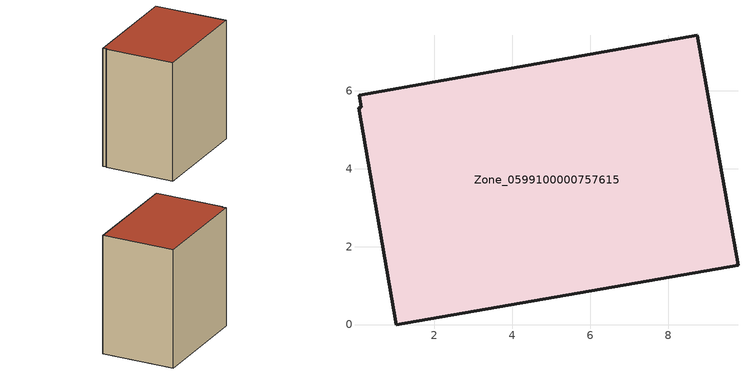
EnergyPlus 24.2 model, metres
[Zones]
Zone_0599100000757615
 floor ground (C_G): 1.02,0 0.05,5.57 0.13,5.58 0.07,5.89 8.75,7.42 9.79,1.52 z0
 wall outside (C_F): 1.02,0 9.79,1.52 8.75,7.42 0.07,5.89 0.13,5.58 0.05,5.57 1.02,0 z0:9.78
 roof outside (C_R): 0.05,5.57 1.02,0 9.79,1.52 8.75,7.42 0.07,5.89 0.13,5.58 z9.78
[BUILDING]
Pand.0599100000757615: North Axis=0; Terrain=City; Loads Convergence Tolerance Value=0.04; Temperature Convergence Tolerance Value=0.4; Solar Distribution=FullExterior; Maximum Number of Warmup Days=25; Minimum Number of Warmup Days=1
[Site:Location]
Rotterdam.The.Hague.AP_ZH_NLD Design_Conditions: Latitude=51.96; Longitude=4.45; Time Zone=1; Elevation=-4.5
[SITE:GROUNDTEMPERATURE:BUILDINGSURFACE]
18, 18, 18, 18, 18, 18, 18, 18, 18, 18, 18, 18
[MATERIAL] Thermal Absorptance=0.9; Solar Absorptance=0.7; Visible Absorptance=0.7
Name | Roughness | Thickness | Conductivity | Density | Specific Heat
G.TI.2006-2014 | MediumSmooth | 0.15 | 0.06 | 540 | 1210
F.TI.2006-2014 | Rough | 0.3 | 0.12 | 1920 | 840
R.TI.2006-2014 | MediumRough | 0.2 | 0.08 | 1500 | 1000
[CONSTRUCTION]
C_G: G.TI.2006-2014
C_F: F.TI.2006-2014
C_R: R.TI.2006-2014
[ZONE]
Zone_0599100000757615: Type=1; Multiplier=1; Ceiling Height=Autocalculate; Volume=Autocalculate; Floor Area=autocalculate; Part of Total Floor Area=Yes
[ZONEINFILTRATION:DESIGNFLOWRATE]
Infil_Zone_0599100000757615: Zone or ZoneList or Space or SpaceList=Zone_0599100000757615; Schedule=AlwaysOn; Design Flow Rate Calculation Method=Flow/Area; Flow Rate per Floor Area=0.0015; Constant Term Coefficient=1; Temperature Term Coefficient=0; Velocity Term Coefficient=0; Velocity Squared Term Coefficient=0
[HVACTEMPLATE:ZONE:IDEALLOADSAIRSYSTEM]
Zone_0599100000757615: Maximum Heating Supply Air Temperature=50; Minimum Cooling Supply Air Temperature=13; Maximum Heating Supply Air Humidity Ratio=0.0156; Minimum Cooling Supply Air Humidity Ratio=0.0077; Heating Limit=NoLimit; Cooling Limit=NoLimit; Dehumidification Control Type=ConstantSensibleHeatRatio; Cooling Sensible Heat Ratio=0.7; Dehumidification Setpoint=60; Humidification Control Type=None; Humidification Setpoint=30; Outdoor Air Method=None; Outdoor Air Flow Rate per Person=0.00944; Outdoor Air Flow Rate per Zone Floor Area=0; Outdoor Air Flow Rate per Zone=0; Demand Controlled Ventilation Type=None; Outdoor Air Economizer Type=NoEconomizer; Heat Recovery Type=None; Sensible Heat Recovery Effectiveness=0.7; Latent Heat Recovery Effectiveness=0.65
[ZONECONTROL:THERMOSTAT]
ThermostatControl_Zone_0599100000757615: Zone or ZoneList=Zone_0599100000757615; Control Type Schedule=DualSetpointControlType; Control 1=Thermostat_Zone_0599100000757615; Temperature Difference Between Cutout And Setpoint=0
[THERMOSTATSETPOINT:DUALSETPOINT]
Thermostat_Zone_0599100000757615: Heating Setpoint Temperature Schedule=HeatingSetpoint_Zone_0599100000757615; Cooling Setpoint Temperature Schedule=CoolingSetpoint_Zone_0599100000757615
[SCHEDULE:COMPACT]
HeatingSetpoint_Zone_0599100000757615: Through: 12/31, For: AllDays, Until: 24:00, 21
CoolingSetpoint_Zone_0599100000757615: Through: 12/31, For: AllDays, Until: 24:00, 24
DualSetpointControlType: Through: 12/31, For: AllDays, Until: 24:00, 4
AlwaysOn: Through: 12/31, For: AllDays, Until: 24:00, 1
